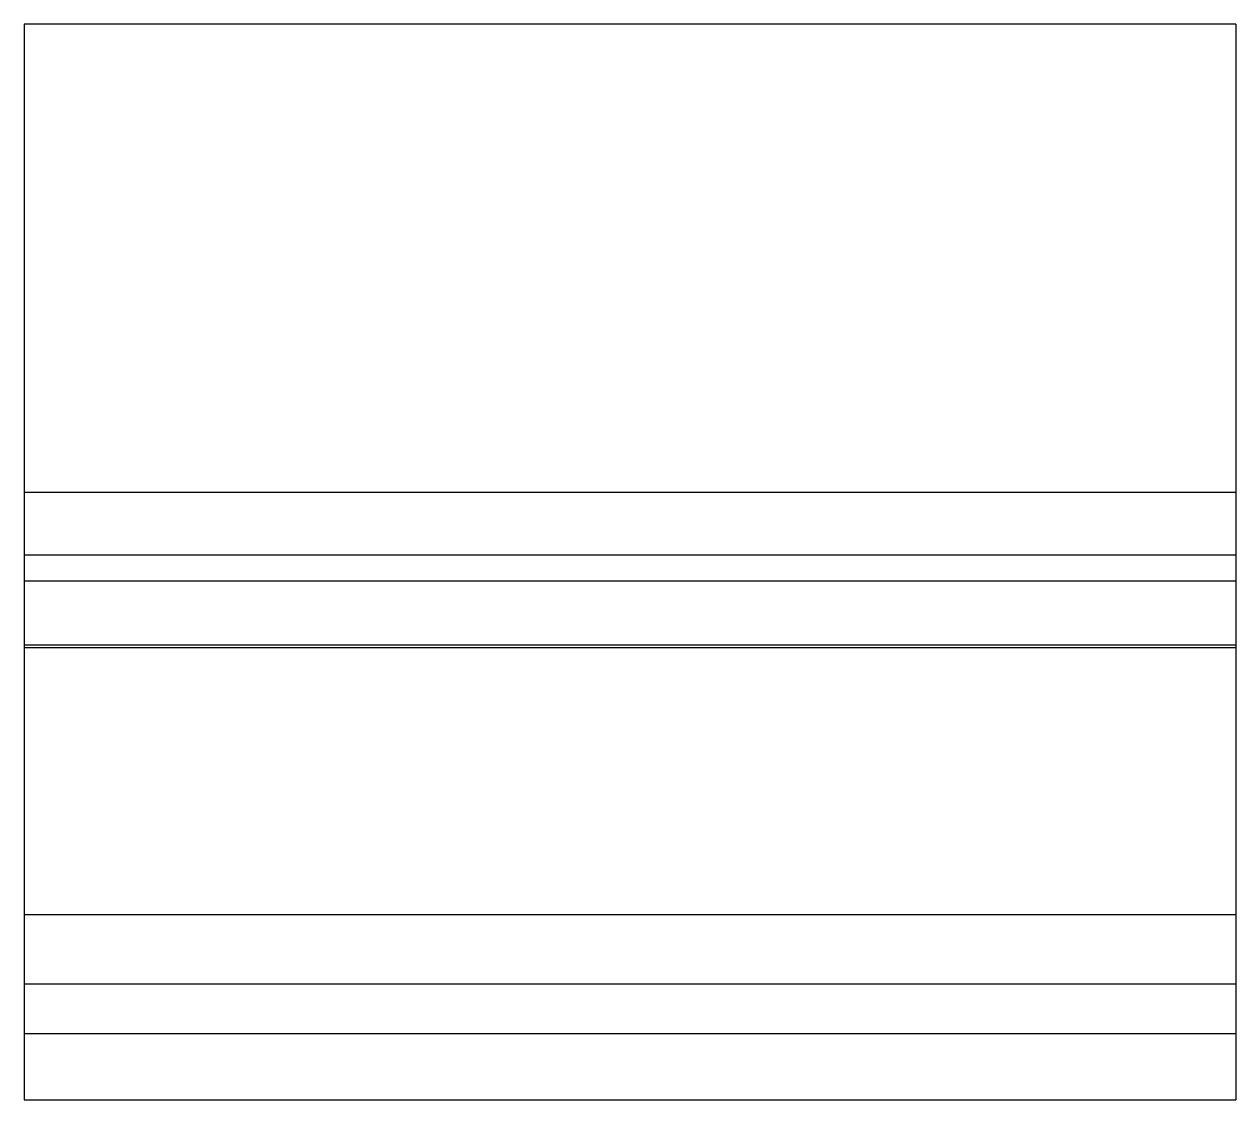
# Model space of a CAD drawing. Header units: inches. Extents: x 1.49 to 3.49, y 1.04 to 2.81.
import ezdxf

# ---------------------------------------------------------------- set-up
doc = ezdxf.new("R2010")
doc.units = ezdxf.units.IN
doc.header["$MEASUREMENT"] = 0

msp = doc.modelspace()

# ---------------------------------------------------------------- linework, layer by layer
at = {"color": 7, "linetype": 'Continuous', "lineweight": 25}
for p, q in [((1.4945, 2.8127), (1.4945, 1.0377)), ((3.4945, 2.8127), (1.4945, 2.8127)), ((3.4945, 2.8127), (3.4945, 1.0377)), ((3.4945, 2.04), (1.4945, 2.04)), ((3.4945, 1.9365), (1.4945, 1.9365)), ((3.4945, 1.8937), (1.4945, 1.8937)), ((3.4945, 1.7881), (1.4945, 1.7881)), ((3.4945, 1.7833), (1.4945, 1.7833)), ((3.4945, 1.3427), (1.4945, 1.3427)), ((3.4945, 1.2284), (1.4945, 1.2284)), ((1.4945, 1.1473), (3.4945, 1.1473)), ((1.4945, 1.0377), (3.4945, 1.0377))]:
    msp.add_line(p, q, dxfattribs=at)

doc.saveas('drawing.dxf')
